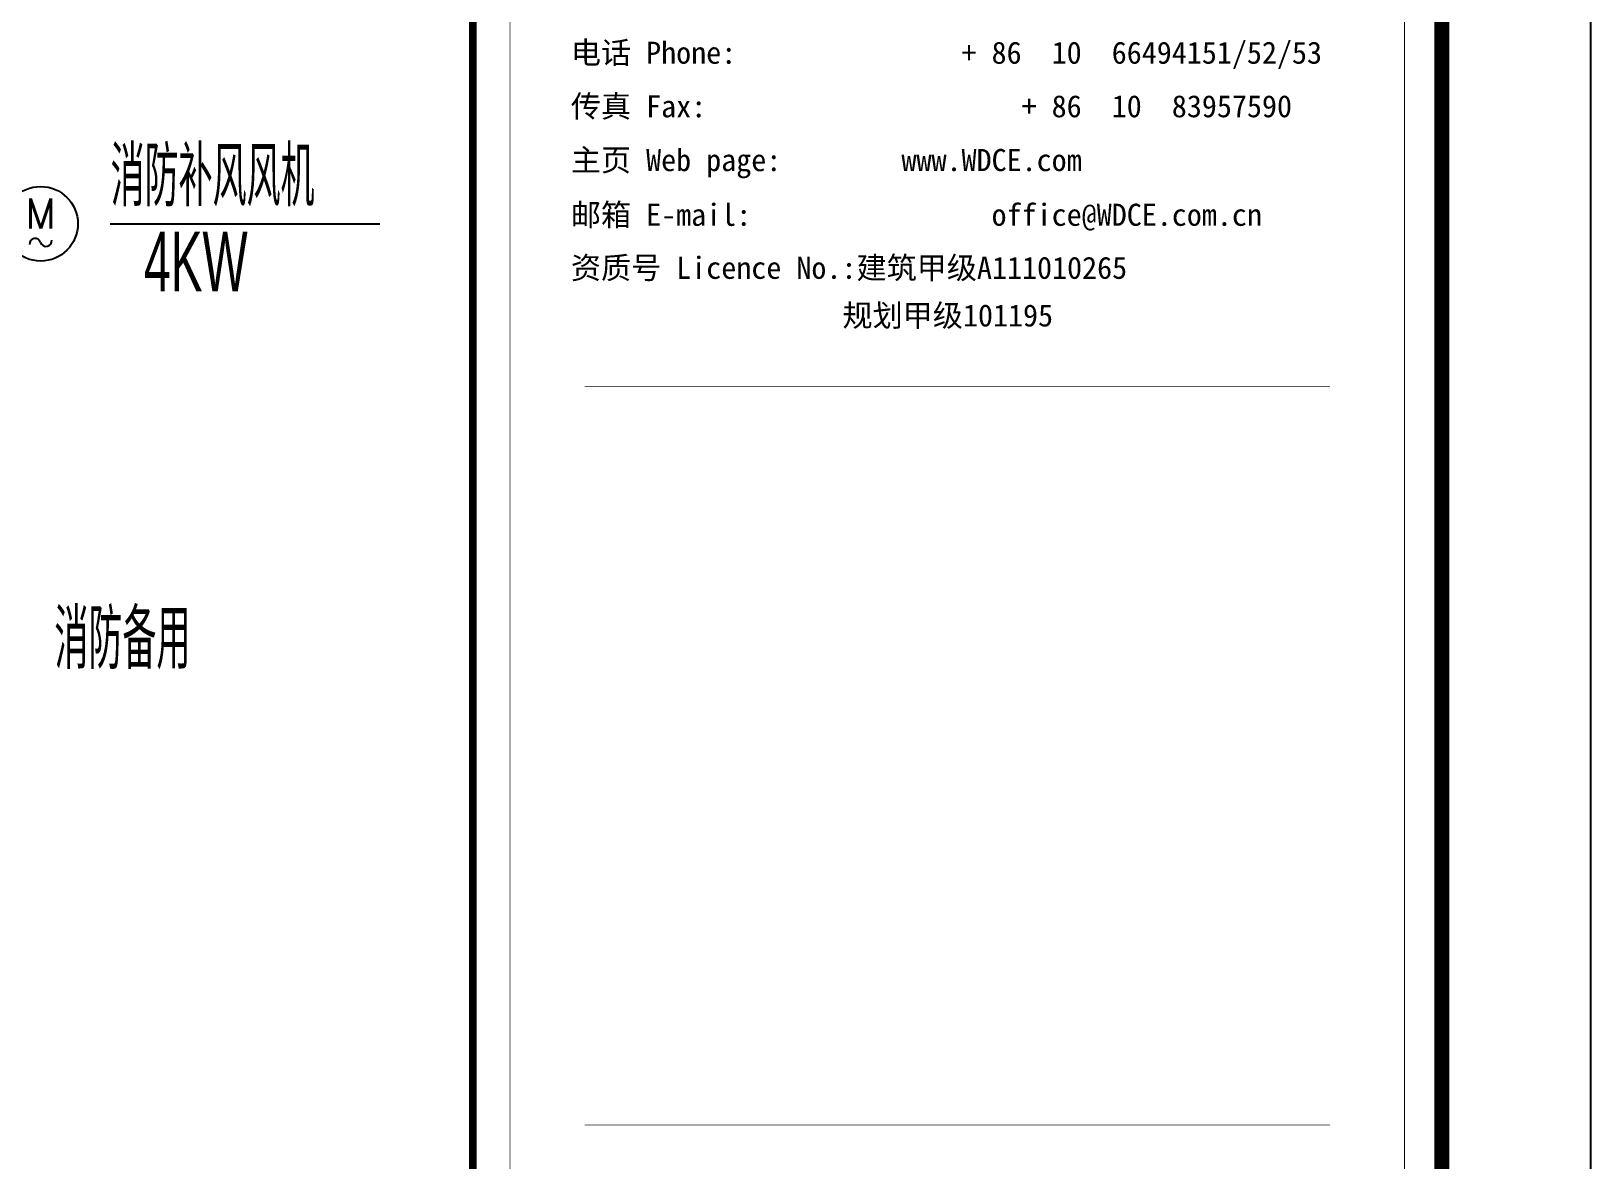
# Model space of a CAD drawing. Extents: x 776418 to 2076422, y -1170708 to 498544.
# Drawn here: x 1003657 to 1014120, y -620229 to -612659 of the extents above; entities that cross this region are included whole.
import ezdxf
from ezdxf.enums import TextEntityAlignment as Align

# ---------------------------------------------------------------- set-up
doc = ezdxf.new("R2010")
doc.units = 0
doc.header["$LTSCALE"] = 1000
doc.header["$MEASUREMENT"] = 0
doc.layers.get('0').update_dxf_attribs({"linetype": 'CONTINUOUS'})
for name, color, linetype in [('D-TEXT', 7, 'CONTINUOUS'), ('EQUIP-动力', 3, 'CONTINUOUS'), ('SHEET_LINE', 6, 'CONTINUOUS'), ('SHEET_TEXT', 7, 'CONTINUOUS'), ('TEL_TITLE', 7, 'CONTINUOUS')]:
    doc.layers.add(name, color=color, linetype=linetype)
doc.styles.add('_JD', font='ros.shx', dxfattribs={"width": 0.8, "bigfont": 'JD.shx'})
doc.styles.add('_TEL_DIM', font='SIMPLEX', dxfattribs={"width": 0.7, "height": 3.5, "bigfont": 'HZTXT'})
doc.styles.add('华文细黑', font='STXIHEI.TTF')

# ---------------------------------------------------------------- blocks, each defined once
blk = doc.blocks.new('A$C51FB5BAD')
at = {"layer": 'SHEET_LINE', "const_width": 50}
blk.add_lwpolyline([(-6500, -57400), (0, -57400), (0, -6150), (-6500, -6150)], close=True, dxfattribs=at)
at = {"layer": 'SHEET_LINE', "const_width": 4.999999999999995}
for points in [[(-6250, -15739.90927883727), (-6250, -33442.5692015125)], [(-6250, -33442.5692015125), (-250, -33442.5692015125), (-250, -15739.90927883727)], [(-5750, -22389.16439552279), (-750, -22389.16439552279)], [(-5750, -27342.59945737431), (-750, -27342.59945737431)]]:
    blk.add_lwpolyline(points, dxfattribs=at)
at = {"layer": 'SHEET_TEXT', "style": '华文细黑'}
for s, p in [('电话 Phone:               + 86  10  66494151/52/53', (-5842.124720930588, -20224.76232748688)), ('传真 Fax:                     + 86  10  83957590', (-5842.124720930588, -20583.7831181353)), ('主页 Web page:        www.WDCE.com', (-5842.124720930588, -20944.87498448463)), ('邮箱 E-mail:                office@WDCE.com.cn ', (-5842.124720930588, -21311.76950156386)), ('资质号 Licence No.:建筑甲级A111010265', (-5842.124720930588, -21667.40389532014)), ('规划甲级101195', (-4020.108854189981, -21986.90975711378))]:
    blk.add_text(s, height=148.1169032266934, dxfattribs=at).set_placement(p)
blk = doc.blocks.new('$equip$00001811')
blk.add_circle((0, 0), 0.5)
for centre, radius, start, end in [((-0.07338065296789864, -0.272753276010917), 0.07682728551359387, 17.22719273434099, 184.2164341686444), ((0.07342231459188042, -0.2271889215771807), 0.07688420890503916, 197.2591409204776, 5.117941702312518)]:
    blk.add_arc(centre, radius, start, end)
at = {"color": 7, "style": '_TEL_DIM'}
blk.add_attdef('$TEXT$', text='', height=0.4, dxfattribs=at).set_placement((0.001075618260074407, 0.1372967713068647), align=Align.MIDDLE_CENTER)
at = {"color": 7, "style": '_TEL_DIM', "flags": 1}
blk.add_attdef('A', text='', height=2e-05, dxfattribs=at).set_placement((0, 0), align=Align.MIDDLE_CENTER)

msp = doc.modelspace()

# ---------------------------------------------------------------- linework, layer by layer
at = {"layer": 'D-TEXT'}
msp.add_line((1004187.560888646, -613950.8034108198, -9.093286391573165e-06), (1005996.671148315, -613950.8034108198, -9.093286391573165e-06), dxfattribs=at)
at = {"layer": 'TEL_TITLE'}
msp.add_lwpolyline([(909019.8371182984, -651052.7017295065), (1014119.837118299, -651052.7017295065), (1014119.837118299, -591652.7017295065), (909019.8371182984, -591652.7017295065)], close=True, dxfattribs=at)
at = {"layer": 'TEL_TITLE', "const_width": 100}
msp.add_lwpolyline([(911519.8371182984, -650052.7017295065), (1013119.837118299, -650052.7017295065), (1013119.837118299, -592652.7017295065), (911519.8371182984, -592652.7017295065)], close=True, dxfattribs=at)

# ---------------------------------------------------------------- block references
msp.add_blockref('A$C51FB5BAD', (1013119.837118299, -592652.701729506))
at = {"layer": 'EQUIP-动力', "xscale": 500, "yscale": 500, "zscale": 500}
msp.add_blockref('$equip$00001811', (1003720.602886475, -613950.8034108198, -9.093286391573165e-06), dxfattribs=at).add_auto_attribs({'$TEXT$': 'M'})

# ---------------------------------------------------------------- texts
at = {"layer": 'D-TEXT', "style": '_JD', "width": 0.6}
for s, p in [('消防补风风机', (1004190.238740855, -613833.7842571476, -9.093286391573165e-06)), ('4KW', (1004413.969807492, -614404.66687046, -124.4600090932868)), ('消防备用', (1003813.366370928, -616936.5736227026, -124.4600090932868))]:
    msp.add_text(s, height=400, dxfattribs=at).set_placement(p)

doc.saveas('drawing.dxf')
